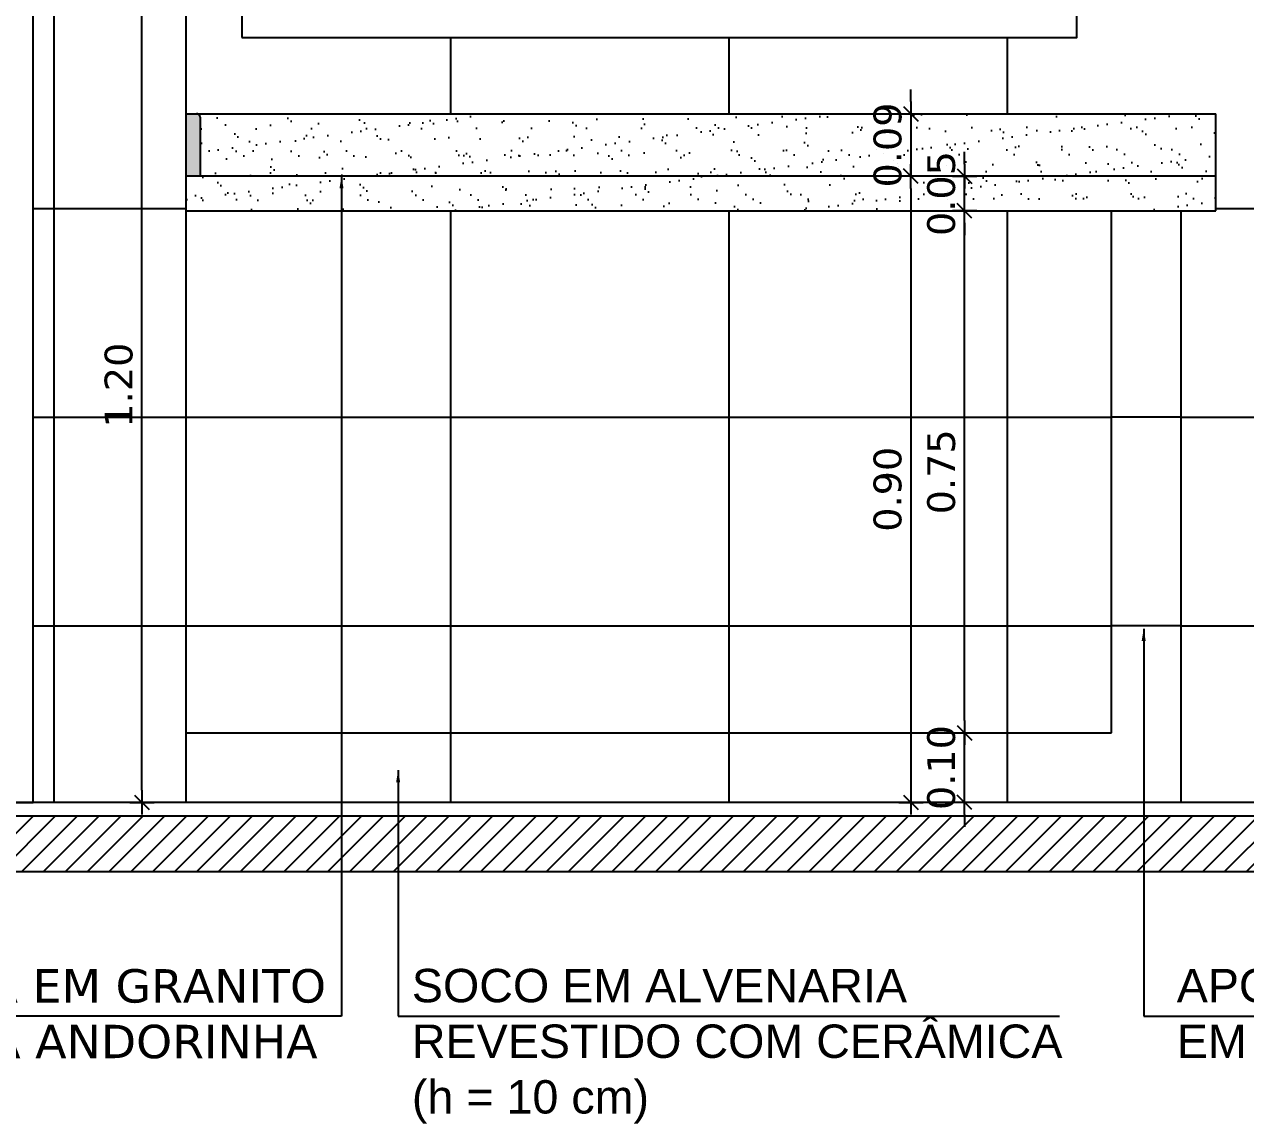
# Model space of a CAD drawing. Extents: x -36 to 357, y 137 to 237.
# Drawn here: x 35.88 to 37.635, y 171.72 to 173.301 of the extents above; entities that cross this region are included whole.
import ezdxf

# ---------------------------------------------------------------- set-up
doc = ezdxf.new("R2010")
doc.units = 0
doc.header["$LTSCALE"] = 0.01
doc.layers.get('0').update_dxf_attribs({"linetype": 'CONTINUOUS'})
doc.layers.get('DEFPOINTS').update_dxf_attribs({"linetype": 'CONTINUOUS'})
for name, color, linetype in [('01', 1, 'CONTINUOUS'), ('02', 1, 'CONTINUOUS'), ('252', 252, 'CONTINUOUS'), ('A-HACHURAPARED', 254, 'CONTINUOUS'), ('A-PISOS-IDEN', 9, 'CONTINUOUS'), ('AR-CORTE', 1, 'CONTINUOUS'), ('ARQ-ALV-CORTE', 3, 'CONTINUOUS'), ('ARQ-CTA-1_025', 1, 'CONTINUOUS'), ('ARQ-ESQ-VISTA1', 2, 'CONTINUOUS'), ('ARQ-HTC', 9, 'CONTINUOUS'), ('ARQ-SMB-1_025', 1, 'CONTINUOUS'), ('ARQ-TXT-1_025', 2, 'CONTINUOUS'), ('ARQ_CORTE1', 3, 'CONTINUOUS')]:
    doc.layers.add(name, color=color, linetype=linetype)
doc.styles.add('ESC-50-A20', font='arial.ttf', dxfattribs={"height": 0.1})
doc.styles.add('FNDE Texto Cota 0025', font='verdana.ttf', dxfattribs={"height": 0.04})
doc.dimstyles.new('FNDE 1-0025', dxfattribs={"dimscale": 5, "dimtxt": 0.04, "dimasz": 0.0035, "dimexe": 0.15, "dimexo": 0.15, "dimgap": 0.0025, "dimtad": 1, "dimzin": 1, "dimdsep": 46, "dimtxsty": 'FNDE Texto Cota 0025', "dimblk": 'tic', "dimcen": 0.015, "dimdle": 0.15, "dimse1": 1, "dimse2": 1, "dimclrd": 251, "dimclre": 251, "dimclrt": 256, "dimaunit": 1, "dimadec": 3, "dimazin": 0, "dimtfac": 1, "dimtix": 1, "dimtmove": 2, "dimatfit": 3, "dimfxl": 0.15, "dimtvp": 1, "dimtolj": 1, "dimtzin": 0, "dimarcsym": 0})

# ---------------------------------------------------------------- blocks, each defined once
blk = doc.blocks.new('tic')
at = {"color": 251}
for p, q in [((-1, 0), (1, 0)), ((0, -1), (0, 1))]:
    blk.add_line(p, q, dxfattribs=at)
blk.add_line((-0.6, -0.6), (0.6, 0.6))
blk = doc.blocks.new('*D296')
at = {"layer": 'ARQ-CTA-1_025', "color": 251, "lineweight": -2, "transparency": 16777216}
for p, q in [((37.1542, 173.1899), (37.1542, 173.2074)), ((37.1542, 173.1724), (37.1542, 173.0824)), ((37.1542, 173.0649), (37.1542, 173.0474))]:
    blk.add_line(p, q, dxfattribs=at)
at = {"layer": 'DEFPOINTS', "color": 0, "transparency": 16777216}
for p in [(35.9405, 173.1724), (35.9405, 173.0824), (37.1542, 173.0824)]:
    blk.add_point(p, dxfattribs=at)
at = {"layer": 'ARQ-CTA-1_025', "color": 251, "lineweight": -2, "transparency": 16777216, "xscale": 0.0175, "yscale": 0.0175, "zscale": 0.0175}
for p, rotation in [((37.1542, 173.1724), 270), ((37.1542, 173.0824), 90)]:
    blk.add_blockref('tic', p, dxfattribs=dict(at, rotation=rotation))
at = {"layer": 'ARQ-CTA-1_025', "transparency": 16777216, "insert": (37.1209, 173.1274), "char_height": 0.04, "attachment_point": 5, "rotation": 90, "style": 'FNDE Texto Cota 0025'}
blk.add_mtext('\\A1;0.09', dxfattribs=at)
blk = doc.blocks.new('*D297')
at = {"layer": 'ARQ-CTA-1_025', "color": 251, "lineweight": -2, "transparency": 16777216}
blk.add_line((37.1542, 173.0649), (37.1542, 172.1996), dxfattribs=at)
at = {"layer": 'DEFPOINTS', "color": 0, "transparency": 16777216}
for p in [(35.9405, 173.0824), (37.1542, 172.1821), (37.4038, 172.1821)]:
    blk.add_point(p, dxfattribs=at)
at = {"layer": 'ARQ-CTA-1_025', "color": 251, "lineweight": -2, "transparency": 16777216, "xscale": 0.0175, "yscale": 0.0175, "zscale": 0.0175}
for p, rotation in [((37.1542, 173.0824), 90), ((37.1542, 172.1821), 270)]:
    blk.add_blockref('tic', p, dxfattribs=dict(at, rotation=rotation))
at = {"layer": 'ARQ-CTA-1_025', "transparency": 16777216, "insert": (37.1209, 172.6323), "char_height": 0.04, "attachment_point": 5, "rotation": 90, "style": 'FNDE Texto Cota 0025'}
blk.add_mtext('\\A1;0.90', dxfattribs=at)
blk = doc.blocks.new('*D298')
at = {"layer": 'ARQ-CTA-1_025', "color": 251, "lineweight": -2, "transparency": 16777216}
for p, q in [((37.2313, 172.2996), (37.2313, 172.3171)), ((37.2313, 172.1821), (37.2313, 172.2821)), ((37.2313, 172.1646), (37.2313, 172.1471))]:
    blk.add_line(p, q, dxfattribs=at)
at = {"layer": 'DEFPOINTS', "color": 0, "transparency": 16777216}
for p in [(37.2313, 172.2821), (37.3626, 172.2821), (37.3626, 172.1821)]:
    blk.add_point(p, dxfattribs=at)
at = {"layer": 'ARQ-CTA-1_025', "color": 251, "lineweight": -2, "transparency": 16777216, "xscale": 0.0175, "yscale": 0.0175, "zscale": 0.0175}
for p, rotation in [((37.2313, 172.2821), 270), ((37.2313, 172.1821), 90)]:
    blk.add_blockref('tic', p, dxfattribs=dict(at, rotation=rotation))
at = {"layer": 'ARQ-CTA-1_025', "transparency": 16777216, "insert": (37.198, 172.2321), "char_height": 0.04, "attachment_point": 5, "rotation": 90, "style": 'FNDE Texto Cota 0025'}
blk.add_mtext('\\A1;0.10', dxfattribs=at)
blk = doc.blocks.new('*D299')
at = {"layer": 'ARQ-CTA-1_025', "color": 251, "lineweight": -2, "transparency": 16777216}
blk.add_line((37.2313, 172.2996), (37.2313, 173.0153), dxfattribs=at)
at = {"layer": 'DEFPOINTS', "color": 0, "transparency": 16777216}
for p in [(37.2313, 173.0328), (37.3626, 173.0328), (37.3626, 172.2821)]:
    blk.add_point(p, dxfattribs=at)
at = {"layer": 'ARQ-CTA-1_025', "color": 251, "lineweight": -2, "transparency": 16777216, "xscale": 0.0175, "yscale": 0.0175, "zscale": 0.0175}
for p, rotation in [((37.2313, 173.0328), 90), ((37.2313, 172.2821), 270)]:
    blk.add_blockref('tic', p, dxfattribs=dict(at, rotation=rotation))
at = {"layer": 'ARQ-CTA-1_025', "transparency": 16777216, "insert": (37.198, 172.6574), "char_height": 0.04, "attachment_point": 5, "rotation": 90, "style": 'FNDE Texto Cota 0025'}
blk.add_mtext('\\A1;0.75', dxfattribs=at)
blk = doc.blocks.new('*D300')
at = {"layer": 'ARQ-CTA-1_025', "color": 251, "lineweight": -2, "transparency": 16777216}
for p, q in [((37.2313, 173.0999), (37.2313, 173.1174)), ((37.2313, 173.0328), (37.2313, 173.0824)), ((37.2313, 173.0153), (37.2313, 172.9978))]:
    blk.add_line(p, q, dxfattribs=at)
at = {"layer": 'DEFPOINTS', "color": 0, "transparency": 16777216}
for p in [(37.2313, 173.0824), (37.3626, 173.0824), (37.3626, 173.0328)]:
    blk.add_point(p, dxfattribs=at)
at = {"layer": 'ARQ-CTA-1_025', "color": 251, "lineweight": -2, "transparency": 16777216, "xscale": 0.0175, "yscale": 0.0175, "zscale": 0.0175}
for p, rotation in [((37.2313, 173.0824), 270), ((37.2313, 173.0328), 90)]:
    blk.add_blockref('tic', p, dxfattribs=dict(at, rotation=rotation))
at = {"layer": 'ARQ-CTA-1_025', "transparency": 16777216, "insert": (37.198, 173.0576), "char_height": 0.04, "attachment_point": 5, "rotation": 90, "style": 'FNDE Texto Cota 0025'}
blk.add_mtext('\\A1;0.05', dxfattribs=at)
blk = doc.blocks.new('*D438')
at = {"layer": 'ARQ-CTA-1_025', "color": 251, "lineweight": -2, "transparency": 16777216}
blk.add_line((36.0491, 172.1996), (36.0491, 173.3646), dxfattribs=at)
at = {"layer": 'DEFPOINTS', "color": 0, "transparency": 16777216}
for p in [(36.0491, 173.3821), (36.1127, 173.3821), (36.1127, 172.1821)]:
    blk.add_point(p, dxfattribs=at)
at = {"layer": 'ARQ-CTA-1_025', "color": 251, "lineweight": -2, "transparency": 16777216, "xscale": 0.0175, "yscale": 0.0175, "zscale": 0.0175}
for p, rotation in [((36.0491, 173.3821), 90), ((36.0491, 172.1821), 270)]:
    blk.add_blockref('tic', p, dxfattribs=dict(at, rotation=rotation))
at = {"layer": 'ARQ-CTA-1_025', "transparency": 16777216, "insert": (36.0158, 172.7821), "char_height": 0.04, "attachment_point": 5, "rotation": 90, "style": 'FNDE Texto Cota 0025'}
blk.add_mtext('\\A1;1.20', dxfattribs=at)

msp = doc.modelspace()

# ---------------------------------------------------------------- hatches: boundary and pattern name
at = {"layer": '01'}
h = msp.add_hatch(dxfattribs=at)
h.set_pattern_fill('ANSI31', color=253, scale=0.007)
h.set_pattern_definition([(45, (-0.003814, -3.570742), (-0.0157154482, 0.0157154482), [])])
h.paths.add_polyline_path([(38.3577, 172.1621), (33.2777, 172.1621), (33.2777, 172.0821), (38.3577, 172.0821)])
at = {"layer": 'A-HACHURAPARED'}
h = msp.add_hatch(dxfattribs=at)
h.set_pattern_fill('AR-SAND', color=251, scale=0.001)
h.set_pattern_definition([(37.5, (-10.162215, -3.57074), (-0.001600031, 0.048941324), [0, -0.038608, 0, -0.04318, 0, -0.041275]), (7.5, (-10.162215, -3.57074), (0.044952328, 0.07168251), [0, -0.020828, 0, -0.034798, 0, -0.013335]), (327.5, (-10.193457, -3.57074), (0.079099237, 0.000143718), [0, -0.0127, 0, -0.04572, 0, -0.05969]), (317.5, (-10.19346, -3.57074), (0.076355645, 0.022292932), [0, -0.00635, 0, -0.029972, 0, -0.03429])])
h.paths.add_polyline_path([(37.5927, 173.1724), (36.1277, 173.1724, -0.414214), (36.1327, 173.1674), (36.1327, 173.0824), (37.5927, 173.0824)])
h.paths.add_polyline_path([(37.5927, 173.0824), (36.1327, 173.0824), (36.1127, 173.0824), (36.1127, 173.0328), (37.5927, 173.0328)])
at = {"layer": 'ARQ-HTC'}
msp.add_hatch(color=256, dxfattribs=at).paths.add_polyline_path([(36.1327, 173.1674, 0.414214), (36.1277, 173.1724), (36.1127, 173.1724), (36.1127, 173.0824), (36.1327, 173.0824)])

# ---------------------------------------------------------------- linework, layer by layer
msp.add_line((36.1927, 173.2821), (36.1927, 173.2821))
at = {"layer": '01', "color": 252}
for p, q in [((36.4927, 173.2821), (36.4927, 173.1724)), ((36.8927, 173.2821), (36.8927, 173.1724)), ((37.2927, 173.2821), (37.2927, 173.1724))]:
    msp.add_line(p, q, dxfattribs=at)
at = {"layer": '01', "ltscale": 10}
for p in [(36.1277, 173.1724), (37.5927, 173.0824)]:
    msp.add_line(p, (37.5927, 173.1724), dxfattribs=at)
at = {"layer": '02'}
for p, q in [((35.8927, 172.1821), (35.8927, 174.2821)), ((35.0427, 172.1821), (35.8927, 172.1821))]:
    msp.add_line(p, q, dxfattribs=at)
at = {"layer": '252', "color": 252}
for p, q in [((35.8927, 173.0361, -0.1511), (36.1127, 173.0361, -0.1511)), ((36.4927, 173.0328), (36.4927, 172.1821)), ((36.8927, 173.0328), (36.8927, 172.1821)), ((37.2927, 173.0328), (37.2927, 172.1821)), ((37.5927, 173.0361, -0.1511), (37.6709, 173.0361, -0.1511)), ((35.8927, 172.7361, -0.1511), (37.4427, 172.7361, -0.1511)), ((37.5427, 172.7361, -0.1511), (37.784, 172.7361, -0.1511)), ((35.8927, 172.4361, -0.1511), (37.4427, 172.4361, -0.1511)), ((37.5427, 172.4361, -0.1511), (37.8962, 172.4361, -0.1511))]:
    msp.add_line(p, q, dxfattribs=at)
at = {"layer": '252', "color": 251}
for p, q in [((37.5427, 172.7361, -0.1511), (37.4427, 172.7361, -0.2047)), ((37.5427, 172.4361, -0.1511), (37.4427, 172.4361, -0.2047))]:
    msp.add_line(p, q, dxfattribs=at)
at = {"layer": 'A-PISOS-IDEN', "color": 1}
msp.add_line((38.3427, 172.1821), (33.2927, 172.1821), dxfattribs=at)
at = {"layer": 'AR-CORTE', "color": 2}
for p, q in [((35.9227, 172.1821), (35.9227, 173.3821)), ((36.1127, 172.1821), (36.1127, 173.3821)), ((37.5927, 173.0328), (37.5927, 173.0824)), ((36.1127, 173.0328), (37.5927, 173.0328)), ((37.4427, 172.2821), (37.4427, 173.0328)), ((37.5427, 172.1821), (37.5427, 173.0328)), ((36.1127, 172.2821), (37.4427, 172.2821))]:
    msp.add_line(p, q, dxfattribs=at)
at = {"layer": 'AR-CORTE', "color": 2, "extrusion": (0, 0, -1)}
msp.add_line((37.5927, 173.0824), (36.1127, 173.0824), dxfattribs=at)
at = {"layer": 'ARQ-ALV-CORTE'}
for p, q in [((38.6883, 172.1621), (32.9762, 172.1621, -2)), ((38.3577, 172.0821, -0.1735), (33.2777, 172.0821, -1.8418))]:
    msp.add_line(p, q, dxfattribs=at)
at = {"layer": 'ARQ-ESQ-VISTA1'}
msp.add_lwpolyline([(36.1927, 173.2821), (37.3927, 173.2821), (37.3927, 174.3021), (36.1927, 174.3021)], close=True, dxfattribs=at)
at = {"layer": 'ARQ_CORTE1'}
for p, q in [((36.1127, 173.0824), (36.1127, 173.1724)), ((36.1127, 173.1724), (36.1277, 173.1724)), ((36.1327, 173.1674), (36.1327, 173.0824))]:
    msp.add_line(p, q, dxfattribs=at)
msp.add_arc((36.1277, 173.1674), 0.005, 0, 90, dxfattribs=at)

# ---------------------------------------------------------------- texts
at = {"layer": 'ARQ-TXT-1_025', "insert": (35.3704, 171.9422, 2), "char_height": 0.048, "attachment_point": 1, "style": 'ESC-50-A20'}
msp.add_mtext_dynamic_manual_height_columns('\\pi0.17428;{\\fVerdana|b0|i0|c0|p34;BANCADA EM GRANITO \\P\\pi0.29956;CINZA ANDORINHA}', width=0.947023, gutter_width=0.5, heights=[0], dxfattribs=at)
at = {"layer": 'ARQ-TXT-1_025', "char_height": 0.048, "width": 8.528178, "attachment_point": 1, "style": 'ESC-50-A20'}
for s, insert in [('SOCO EM ALVENARIA \\PREVESTIDO COM CERÂMICA \\P(h = 10 cm)', (36.437, 171.9426)), ('APOIO DA BANCADA\\PEM ALVENARIA', (37.5363, 171.9426))]:
    msp.add_mtext(s, dxfattribs=dict(at, insert=insert))

# ---------------------------------------------------------------- dimensions: what is measured, and where the dimension line sits
at = {"layer": 'ARQ-CTA-1_025'}
for base, p1, p2, picture, middle in [((36.0491, 173.3821), (36.1127, 172.1821), (36.1127, 173.3821), '*D438', (36.0158, 172.7821)), ((37.1542, 173.0824), (35.9405, 173.1724), (35.9405, 173.0824), '*D296', (37.1209, 173.1274)), ((37.2313, 173.0824), (37.3626, 173.0328), (37.3626, 173.0824), '*D300', (37.198, 173.0576)), ((37.1542, 172.1821), (35.9405, 173.0824), (37.4038, 172.1821), '*D297', (37.1209, 172.6323)), ((37.2313, 173.0328), (37.3626, 172.2821), (37.3626, 173.0328), '*D299', (37.198, 172.6574)), ((37.2313, 172.2821), (37.3626, 172.1821), (37.3626, 172.2821), '*D298', (37.198, 172.2321))]:
    dim = msp.add_linear_dim(base=base, p1=p1, p2=p2, angle=90, dimstyle='FNDE 1-0025', dxfattribs=at)
    dim.commit()
    dim.dimension.update_dxf_attribs({"geometry": picture, "text_midpoint": middle})

# ---------------------------------------------------------------- leaders
at = {"layer": 'ARQ-SMB-1_025', "ltscale": 10}
for points in [[(36.3359, 173.0824), (36.3359, 171.8748), (35.5225, 171.8748)], [(37.4888, 172.4317), (37.4888, 171.8748), (38.2166, 171.8748)], [(36.4173, 172.2286), (36.4173, 171.8748), (37.3676, 171.8748)]]:
    msp.add_leader(points, dimstyle='FNDE 1-0025', override={"dimlfac": 100, "dimclrd": 252, "dimclre": 252}, dxfattribs=at)

doc.saveas('drawing.dxf')
